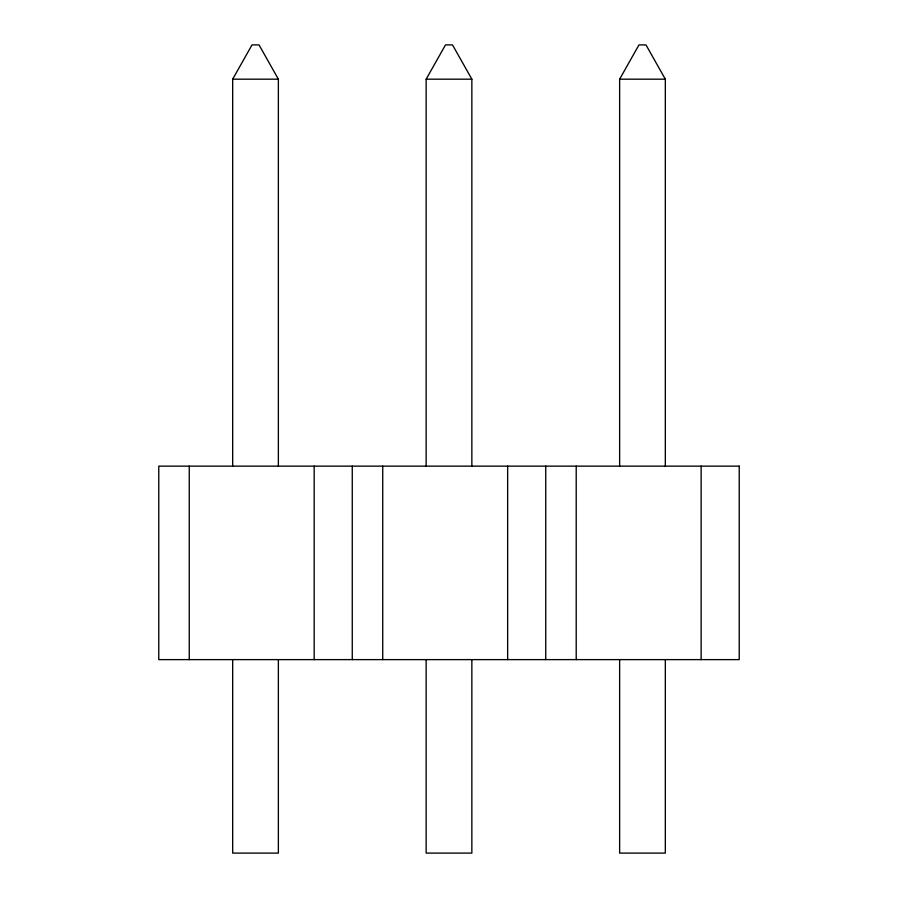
<?xml version="1.0" encoding="UTF-8"?>
<svg xmlns="http://www.w3.org/2000/svg" width="898" height="898" viewBox="0 0 898 898"><rect width="100%" height="100%" fill="white"/><g stroke="black" fill="none" stroke-linecap="round" stroke-linejoin="round"><path stroke-width="1.35" d="M232.672 466.141L232.672 79.181L252.012 44.9L259.028 44.9L278.369 79.181L278.369 466.141M426.146 466.141L426.146 79.181L445.498 44.9L452.502 44.9L471.854 79.181L471.854 466.141M619.631 466.141L619.631 79.181L638.972 44.9L645.988 44.9L665.328 79.181L665.328 466.141M232.672 79.181L278.369 79.181M426.146 79.181L471.854 79.181M619.631 79.181L665.328 79.181M701.136 466.141L701.136 659.615M665.328 659.615L665.328 853.1L619.631 853.1L619.631 659.615M576.213 466.141L576.213 659.615M545.737 466.141L545.737 659.615M507.651 466.141L507.651 659.615M471.854 659.615L471.854 853.1L426.146 853.1L426.146 659.615M382.728 466.141L382.728 659.615M352.263 466.141L352.263 659.615M314.177 466.141L314.177 659.615M278.369 659.615L278.369 853.1L232.672 853.1L232.672 659.615M189.254 466.141L189.254 659.615M739.222 466.141L158.778 466.141L158.778 659.615L739.222 659.615L739.222 466.141"/></g></svg>
